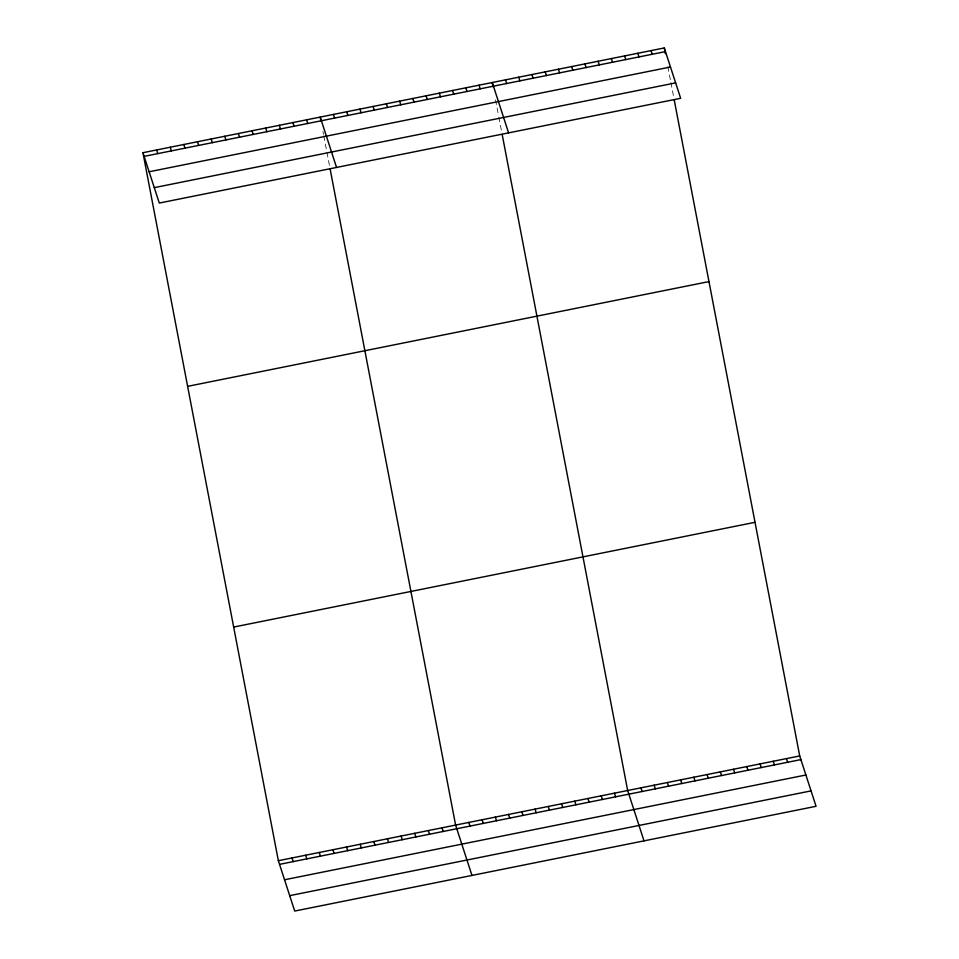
<?xml version="1.0" encoding="UTF-8"?>
<svg xmlns="http://www.w3.org/2000/svg" width="959" height="959" viewBox="0 0 959 959"><rect width="100%" height="100%" fill="white"/><g stroke="black" fill="none" stroke-linecap="round" stroke-linejoin="round"><path stroke-width="0.72" stroke-dasharray="4.79 3.6" d="M667.872 66.698L670.629 81.119M670.904 82.558L673.662 96.991M495.551 99.832L498.584 115.691M498.86 117.13L501.617 131.551M322.955 131.515L323.507 134.404M323.782 135.842L329.572 166.123"/><path stroke-width="1.44" d="M142.939 152.709L664.287 47.95L680.65 98.297L159.29 203.056L142.939 152.709L278.35 860.702L294.713 911.05L816.061 806.291L799.71 755.944L674.213 99.868M144.126 156.365L665.474 51.606M149.125 171.769L670.485 67.01M154.291 187.64L675.639 82.882M187.628 386.345L708.977 281.586M233.66 627.066L755.021 522.307M278.35 860.702L799.71 755.944M279.537 864.359L800.897 759.6M284.547 879.763L805.896 775.004M289.702 895.646L811.062 790.887M651.053 50.611L652.24 54.255M637.819 53.272L639.006 56.917M624.585 55.934L625.771 59.578M611.351 58.583L612.537 62.239M598.116 61.244L599.303 64.9M584.882 63.905L586.069 67.562M571.648 66.567L572.835 70.223M786.476 758.605L787.663 762.261M558.414 69.228L559.6 72.872M773.242 761.266L774.428 764.922M545.18 71.889L546.366 75.533M760.007 763.927L761.194 767.572M531.945 74.538L533.132 78.194M746.773 766.589L747.96 770.233M518.711 77.2L519.898 80.856M733.539 769.238L734.726 772.894M505.477 79.861L506.664 83.517M720.305 771.899L721.492 775.555M508.594 132.869L492.243 82.522L493.07 86.849M707.071 774.56L708.257 778.217M479.009 85.183L480.195 88.827M693.836 777.222L695.023 780.878M465.774 87.844L466.961 91.489M680.602 779.883L681.789 783.527M452.54 90.494L453.727 94.15M667.368 782.544L668.555 786.188M439.306 93.155L440.493 96.811M654.134 785.193L655.321 788.849M426.072 95.816L427.258 99.472M640.9 787.854L642.086 791.511M412.838 98.477L414.024 102.133M644.016 840.863L627.666 790.516L502.168 134.44M399.603 101.139L400.79 104.783M614.431 793.177L615.618 796.833M386.369 103.8L387.556 107.444M601.197 795.838L602.384 799.482M373.135 106.449L374.322 110.105M587.963 798.499L589.15 802.144M359.901 109.11L361.087 112.766M574.729 801.149L575.915 804.805M346.667 111.771L347.853 115.428M561.495 803.81L562.681 807.466M333.432 114.433L334.619 118.089M548.26 806.471L549.447 810.127M336.549 167.441L320.198 117.094L321.025 121.421M535.026 809.132L536.213 812.788M306.556 119.827L307.743 123.483M521.792 811.793L522.979 815.438M292.927 122.572L294.113 126.228M508.558 814.455L509.744 818.099M279.285 125.305L280.472 128.962M495.323 817.104L496.51 820.76M265.655 128.05L266.842 131.707M482.089 819.765L483.264 823.421M252.013 130.796L253.2 134.44M468.843 822.426L470.03 826.083M238.383 133.529L239.57 137.185M471.972 875.435L455.609 825.088L330.124 169.012M224.742 136.274L225.928 139.918M441.979 827.833L443.166 831.477M211.112 139.007L212.299 142.663M428.349 830.566L429.536 834.222M197.47 141.752L198.657 145.396M414.708 833.311L415.894 836.955M183.84 144.485L185.027 148.142M401.078 836.044L402.265 839.7M170.211 147.23L171.397 150.887M387.436 838.789L388.623 842.434M156.569 149.976L157.755 153.62M373.806 841.523L374.993 845.179M360.164 844.268L361.351 847.924M346.535 847.001L347.721 850.657M332.893 849.746L334.08 853.402M319.263 852.491L320.45 856.135M305.621 855.224L306.808 858.88M291.992 857.969L293.178 861.614M664.287 47.95L665.39 53.716"/></g></svg>
